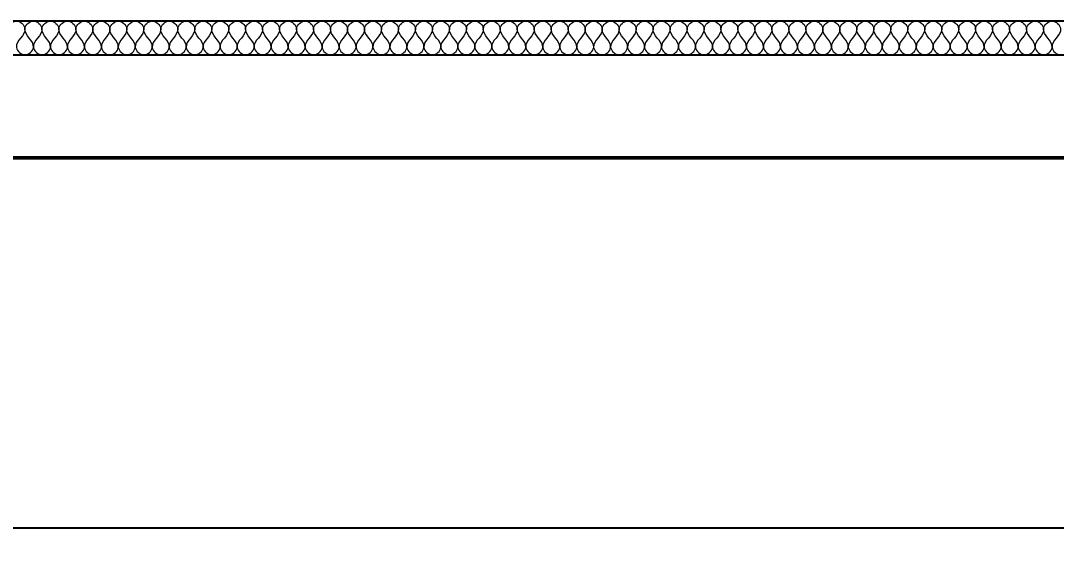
# Model space of a CAD drawing. Header units: metres. Extents: x 125 to 1179, y 511 to 749.
# Drawn here: x 191.77 to 225.71, y 514.44 to 532.32 of the extents above; entities that cross this region are included whole.
import ezdxf

# ---------------------------------------------------------------- set-up
doc = ezdxf.new("R2010")
doc.units = ezdxf.units.M
doc.layers.add('Text18', color=8, linetype='Continuous', lineweight=18)
doc.styles.get("Standard").update_dxf_attribs({"font": 'arial.ttf'})
doc.dimstyles.new('ISO-25', dxfattribs={"dimtxt": 2.5, "dimasz": 2.5, "dimexe": 1.25, "dimexo": 0.625, "dimtad": 1, "dimtxsty": 'Standard', "dimcen": 2.5, "dimadec": 0, "dimazin": 0, "dimtfac": 1, "dimtmove": 0, "dimatfit": 3, "dimfxl": 1, "dimarcsym": 0})

# ---------------------------------------------------------------- blocks, each defined once
blk = doc.blocks.new('*D5')
at = {"color": 0, "lineweight": -2, "transparency": 16777216}
for p, q in [((339.624, 531.699), (339.624, 514.439)), ((139.062, 530.575), (139.062, 514.439)), ((337.124, 515.689), (141.562, 515.689))]:
    blk.add_line(p, q, dxfattribs=at)
at = {"color": 0, "transparency": 16777216}
for points in [[(141.562, 516.105), (141.562, 515.272), (139.062, 515.689)], [(337.124, 516.105), (337.124, 515.272), (339.624, 515.689)]]:
    blk.add_solid(points, dxfattribs=at)
at = {"layer": 'Defpoints', "color": 0, "transparency": 16777216}
for p in [(339.624, 532.324), (139.062, 531.2), (139.062, 515.689)]:
    blk.add_point(p, dxfattribs=at)
at = {"color": 0, "transparency": 16777216, "insert": (239.343, 519.314), "char_height": 2.5, "attachment_point": 5}
blk.add_mtext('{\\fISOCPEUR|b0|i0|c0|p34;\\H2x;20,05m}', dxfattribs=at)

msp = doc.modelspace()

# ---------------------------------------------------------------- linework, layer by layer
for p, q in [((140.186, 532.324), (339.062, 532.324)), ((139.062, 531.2), (360.529, 531.2))]:
    msp.add_line(p, q)
at = {"lineweight": 50}
msp.add_line((361.652, 527.829), (135.692, 527.829), dxfattribs=at)
at = {"layer": 'Text18', "color": 0, "ltscale": 0.5}
for points, knots in [([(191.357, 532.062), (191.373, 532.182), (191.635, 532.443), (192.132, 531.948), (191.411, 531.564), (191.788, 531.201), (191.913, 531.2)], [2.217326, 2.217326, 2.217326, 2.217326, 2.553667, 2.890008, 3.49416, 3.830501, 3.830501, 3.830501, 3.830501]), ([(191.913, 532.062), (191.93, 532.182), (192.191, 532.443), (192.688, 531.948), (191.968, 531.564), (192.345, 531.201), (192.469, 531.2)], [2.217326, 2.217326, 2.217326, 2.217326, 2.553667, 2.890008, 3.49416, 3.830501, 3.830501, 3.830501, 3.830501]), ([(192.469, 532.062), (192.486, 532.182), (192.747, 532.443), (193.245, 531.948), (192.524, 531.564), (192.901, 531.201), (193.026, 531.2)], [2.217326, 2.217326, 2.217326, 2.217326, 2.553667, 2.890008, 3.49416, 3.830501, 3.830501, 3.830501, 3.830501]), ([(193.026, 532.062), (193.042, 532.182), (193.304, 532.443), (193.801, 531.948), (193.08, 531.564), (193.457, 531.201), (193.582, 531.2)], [2.217326, 2.217326, 2.217326, 2.217326, 2.553667, 2.890008, 3.49416, 3.830501, 3.830501, 3.830501, 3.830501]), ([(193.582, 532.062), (193.599, 532.182), (193.86, 532.443), (194.357, 531.948), (193.637, 531.564), (194.014, 531.201), (194.138, 531.2)], [2.217326, 2.217326, 2.217326, 2.217326, 2.553667, 2.890008, 3.49416, 3.830501, 3.830501, 3.830501, 3.830501]), ([(194.138, 532.062), (194.155, 532.182), (194.416, 532.443), (194.914, 531.948), (194.193, 531.564), (194.57, 531.201), (194.695, 531.2)], [2.217326, 2.217326, 2.217326, 2.217326, 2.553667, 2.890008, 3.49416, 3.830501, 3.830501, 3.830501, 3.830501]), ([(194.695, 532.062), (194.711, 532.182), (194.973, 532.443), (195.47, 531.948), (194.749, 531.564), (195.126, 531.201), (195.251, 531.2)], [2.217326, 2.217326, 2.217326, 2.217326, 2.553667, 2.890008, 3.49416, 3.830501, 3.830501, 3.830501, 3.830501]), ([(195.251, 532.062), (195.268, 532.182), (195.529, 532.443), (196.026, 531.948), (195.306, 531.564), (195.683, 531.201), (195.807, 531.2)], [2.217326, 2.217326, 2.217326, 2.217326, 2.553667, 2.890008, 3.49416, 3.830501, 3.830501, 3.830501, 3.830501]), ([(195.807, 532.062), (195.824, 532.182), (196.085, 532.443), (196.583, 531.948), (195.862, 531.564), (196.239, 531.201), (196.364, 531.2)], [2.217326, 2.217326, 2.217326, 2.217326, 2.553667, 2.890008, 3.49416, 3.830501, 3.830501, 3.830501, 3.830501]), ([(196.364, 532.062), (196.38, 532.182), (196.642, 532.443), (197.139, 531.948), (196.418, 531.564), (196.795, 531.201), (196.92, 531.2)], [2.217326, 2.217326, 2.217326, 2.217326, 2.553667, 2.890008, 3.49416, 3.830501, 3.830501, 3.830501, 3.830501]), ([(196.92, 532.062), (196.937, 532.182), (197.198, 532.443), (197.695, 531.948), (196.975, 531.564), (197.352, 531.201), (197.476, 531.2)], [2.217326, 2.217326, 2.217326, 2.217326, 2.553667, 2.890008, 3.49416, 3.830501, 3.830501, 3.830501, 3.830501]), ([(197.476, 532.062), (197.493, 532.182), (197.754, 532.443), (198.252, 531.948), (197.531, 531.564), (197.908, 531.201), (198.033, 531.2)], [2.217326, 2.217326, 2.217326, 2.217326, 2.553667, 2.890008, 3.49416, 3.830501, 3.830501, 3.830501, 3.830501]), ([(198.033, 532.062), (198.049, 532.182), (198.311, 532.443), (198.808, 531.948), (198.087, 531.564), (198.464, 531.201), (198.589, 531.2)], [2.217326, 2.217326, 2.217326, 2.217326, 2.553667, 2.890008, 3.49416, 3.830501, 3.830501, 3.830501, 3.830501]), ([(198.589, 532.062), (198.606, 532.182), (198.867, 532.443), (199.364, 531.948), (198.644, 531.564), (199.021, 531.201), (199.145, 531.2)], [2.217326, 2.217326, 2.217326, 2.217326, 2.553667, 2.890008, 3.49416, 3.830501, 3.830501, 3.830501, 3.830501]), ([(199.145, 532.062), (199.162, 532.182), (199.423, 532.443), (199.921, 531.948), (199.2, 531.564), (199.577, 531.201), (199.702, 531.2)], [2.217326, 2.217326, 2.217326, 2.217326, 2.553667, 2.890008, 3.49416, 3.830501, 3.830501, 3.830501, 3.830501]), ([(199.702, 532.062), (199.718, 532.182), (199.98, 532.443), (200.477, 531.948), (199.756, 531.564), (200.133, 531.201), (200.258, 531.2)], [2.217326, 2.217326, 2.217326, 2.217326, 2.553667, 2.890008, 3.49416, 3.830501, 3.830501, 3.830501, 3.830501]), ([(200.258, 532.062), (200.275, 532.182), (200.536, 532.443), (201.033, 531.948), (200.313, 531.564), (200.69, 531.201), (200.814, 531.2)], [2.217326, 2.217326, 2.217326, 2.217326, 2.553667, 2.890008, 3.49416, 3.830501, 3.830501, 3.830501, 3.830501]), ([(200.814, 532.062), (200.831, 532.182), (201.092, 532.443), (201.59, 531.948), (200.869, 531.564), (201.246, 531.201), (201.371, 531.2)], [2.217326, 2.217326, 2.217326, 2.217326, 2.553667, 2.890008, 3.49416, 3.830501, 3.830501, 3.830501, 3.830501]), ([(201.371, 532.062), (201.387, 532.182), (201.649, 532.443), (202.146, 531.948), (201.425, 531.564), (201.802, 531.201), (201.927, 531.2)], [2.217326, 2.217326, 2.217326, 2.217326, 2.553667, 2.890008, 3.49416, 3.830501, 3.830501, 3.830501, 3.830501]), ([(201.927, 532.062), (201.944, 532.182), (202.205, 532.443), (202.702, 531.948), (201.982, 531.564), (202.359, 531.201), (202.483, 531.2)], [2.217326, 2.217326, 2.217326, 2.217326, 2.553667, 2.890008, 3.49416, 3.830501, 3.830501, 3.830501, 3.830501]), ([(202.483, 532.062), (202.5, 532.182), (202.761, 532.443), (203.259, 531.948), (202.538, 531.564), (202.915, 531.201), (203.04, 531.2)], [2.217326, 2.217326, 2.217326, 2.217326, 2.553667, 2.890008, 3.49416, 3.830501, 3.830501, 3.830501, 3.830501]), ([(203.04, 532.062), (203.056, 532.182), (203.318, 532.443), (203.815, 531.948), (203.094, 531.564), (203.471, 531.201), (203.596, 531.2)], [2.217326, 2.217326, 2.217326, 2.217326, 2.553667, 2.890008, 3.49416, 3.830501, 3.830501, 3.830501, 3.830501]), ([(203.596, 532.062), (203.612, 532.182), (203.874, 532.443), (204.371, 531.948), (203.651, 531.564), (204.028, 531.201), (204.152, 531.2)], [2.217326, 2.217326, 2.217326, 2.217326, 2.553667, 2.890008, 3.49416, 3.830501, 3.830501, 3.830501, 3.830501]), ([(204.152, 532.062), (204.169, 532.182), (204.43, 532.443), (204.928, 531.948), (204.207, 531.564), (204.584, 531.201), (204.708, 531.2)], [2.217326, 2.217326, 2.217326, 2.217326, 2.553667, 2.890008, 3.49416, 3.830501, 3.830501, 3.830501, 3.830501]), ([(204.708, 532.062), (204.725, 532.182), (204.986, 532.443), (205.484, 531.948), (204.763, 531.564), (205.14, 531.201), (205.265, 531.2)], [2.217326, 2.217326, 2.217326, 2.217326, 2.553667, 2.890008, 3.49416, 3.830501, 3.830501, 3.830501, 3.830501]), ([(205.265, 532.062), (205.281, 532.182), (205.543, 532.443), (206.04, 531.948), (205.32, 531.564), (205.696, 531.201), (205.821, 531.2)], [2.217326, 2.217326, 2.217326, 2.217326, 2.553667, 2.890008, 3.49416, 3.830501, 3.830501, 3.830501, 3.830501]), ([(205.821, 532.062), (205.838, 532.182), (206.099, 532.443), (206.597, 531.948), (205.876, 531.564), (206.253, 531.201), (206.377, 531.2)], [2.217326, 2.217326, 2.217326, 2.217326, 2.553667, 2.890008, 3.49416, 3.830501, 3.830501, 3.830501, 3.830501]), ([(206.377, 532.062), (206.394, 532.182), (206.655, 532.443), (207.153, 531.948), (206.432, 531.564), (206.809, 531.201), (206.934, 531.2)], [2.217326, 2.217326, 2.217326, 2.217326, 2.553667, 2.890008, 3.49416, 3.830501, 3.830501, 3.830501, 3.830501]), ([(206.934, 532.062), (206.95, 532.182), (207.212, 532.443), (207.709, 531.948), (206.989, 531.564), (207.365, 531.201), (207.49, 531.2)], [2.217326, 2.217326, 2.217326, 2.217326, 2.553667, 2.890008, 3.49416, 3.830501, 3.830501, 3.830501, 3.830501]), ([(207.49, 532.062), (207.507, 532.182), (207.768, 532.443), (208.266, 531.948), (207.545, 531.564), (207.922, 531.201), (208.046, 531.2)], [2.217326, 2.217326, 2.217326, 2.217326, 2.553667, 2.890008, 3.49416, 3.830501, 3.830501, 3.830501, 3.830501]), ([(208.046, 532.062), (208.063, 532.182), (208.324, 532.443), (208.822, 531.948), (208.101, 531.564), (208.478, 531.201), (208.603, 531.2)], [2.217326, 2.217326, 2.217326, 2.217326, 2.553667, 2.890008, 3.49416, 3.830501, 3.830501, 3.830501, 3.830501]), ([(208.603, 532.062), (208.619, 532.182), (208.881, 532.443), (209.378, 531.948), (208.657, 531.564), (209.034, 531.201), (209.159, 531.2)], [2.217326, 2.217326, 2.217326, 2.217326, 2.553667, 2.890008, 3.49416, 3.830501, 3.830501, 3.830501, 3.830501]), ([(209.159, 532.062), (209.176, 532.182), (209.437, 532.443), (209.934, 531.948), (209.214, 531.564), (209.591, 531.201), (209.715, 531.2)], [2.217326, 2.217326, 2.217326, 2.217326, 2.553667, 2.890008, 3.49416, 3.830501, 3.830501, 3.830501, 3.830501]), ([(209.715, 532.062), (209.732, 532.182), (209.993, 532.443), (210.491, 531.948), (209.77, 531.564), (210.147, 531.201), (210.272, 531.2)], [2.217326, 2.217326, 2.217326, 2.217326, 2.553667, 2.890008, 3.49416, 3.830501, 3.830501, 3.830501, 3.830501]), ([(210.272, 532.062), (210.288, 532.182), (210.55, 532.443), (211.047, 531.948), (210.326, 531.564), (210.703, 531.201), (210.828, 531.2)], [2.217326, 2.217326, 2.217326, 2.217326, 2.553667, 2.890008, 3.49416, 3.830501, 3.830501, 3.830501, 3.830501]), ([(210.828, 532.062), (210.845, 532.182), (211.106, 532.443), (211.603, 531.948), (210.883, 531.564), (211.26, 531.201), (211.384, 531.2)], [2.217326, 2.217326, 2.217326, 2.217326, 2.553667, 2.890008, 3.49416, 3.830501, 3.830501, 3.830501, 3.830501]), ([(211.384, 532.062), (211.401, 532.182), (211.662, 532.443), (212.16, 531.948), (211.439, 531.564), (211.816, 531.201), (211.941, 531.2)], [2.217326, 2.217326, 2.217326, 2.217326, 2.553667, 2.890008, 3.49416, 3.830501, 3.830501, 3.830501, 3.830501]), ([(211.941, 532.062), (211.957, 532.182), (212.219, 532.443), (212.716, 531.948), (211.995, 531.564), (212.372, 531.201), (212.497, 531.2)], [2.217326, 2.217326, 2.217326, 2.217326, 2.553667, 2.890008, 3.49416, 3.830501, 3.830501, 3.830501, 3.830501]), ([(212.497, 532.062), (212.514, 532.182), (212.775, 532.443), (213.272, 531.948), (212.552, 531.564), (212.929, 531.201), (213.053, 531.2)], [2.217326, 2.217326, 2.217326, 2.217326, 2.553667, 2.890008, 3.49416, 3.830501, 3.830501, 3.830501, 3.830501]), ([(213.053, 532.062), (213.07, 532.182), (213.331, 532.443), (213.829, 531.948), (213.108, 531.564), (213.485, 531.201), (213.61, 531.2)], [2.217326, 2.217326, 2.217326, 2.217326, 2.553667, 2.890008, 3.49416, 3.830501, 3.830501, 3.830501, 3.830501]), ([(213.61, 532.062), (213.626, 532.182), (213.888, 532.443), (214.385, 531.948), (213.664, 531.564), (214.041, 531.201), (214.166, 531.2)], [2.217326, 2.217326, 2.217326, 2.217326, 2.553667, 2.890008, 3.49416, 3.830501, 3.830501, 3.830501, 3.830501]), ([(214.166, 532.062), (214.183, 532.182), (214.444, 532.443), (214.941, 531.948), (214.221, 531.564), (214.598, 531.201), (214.722, 531.2)], [2.217326, 2.217326, 2.217326, 2.217326, 2.553667, 2.890008, 3.49416, 3.830501, 3.830501, 3.830501, 3.830501]), ([(214.722, 532.062), (214.739, 532.182), (215, 532.443), (215.498, 531.948), (214.777, 531.564), (215.154, 531.201), (215.279, 531.2)], [2.217326, 2.217326, 2.217326, 2.217326, 2.553667, 2.890008, 3.49416, 3.830501, 3.830501, 3.830501, 3.830501]), ([(215.279, 532.062), (215.295, 532.182), (215.557, 532.443), (216.054, 531.948), (215.333, 531.564), (215.71, 531.201), (215.835, 531.2)], [2.217326, 2.217326, 2.217326, 2.217326, 2.553667, 2.890008, 3.49416, 3.830501, 3.830501, 3.830501, 3.830501]), ([(215.835, 532.062), (215.852, 532.182), (216.113, 532.443), (216.61, 531.948), (215.89, 531.564), (216.267, 531.201), (216.391, 531.2)], [2.217326, 2.217326, 2.217326, 2.217326, 2.553667, 2.890008, 3.49416, 3.830501, 3.830501, 3.830501, 3.830501]), ([(216.391, 532.062), (216.408, 532.182), (216.669, 532.443), (217.167, 531.948), (216.446, 531.564), (216.823, 531.201), (216.948, 531.2)], [2.217326, 2.217326, 2.217326, 2.217326, 2.553667, 2.890008, 3.49416, 3.830501, 3.830501, 3.830501, 3.830501]), ([(216.948, 532.062), (216.964, 532.182), (217.226, 532.443), (217.723, 531.948), (217.002, 531.564), (217.379, 531.201), (217.504, 531.2)], [2.217326, 2.217326, 2.217326, 2.217326, 2.553667, 2.890008, 3.49416, 3.830501, 3.830501, 3.830501, 3.830501]), ([(217.504, 532.062), (217.521, 532.182), (217.782, 532.443), (218.279, 531.948), (217.559, 531.564), (217.936, 531.201), (218.06, 531.2)], [2.217326, 2.217326, 2.217326, 2.217326, 2.553667, 2.890008, 3.49416, 3.830501, 3.830501, 3.830501, 3.830501]), ([(218.06, 532.062), (218.077, 532.182), (218.338, 532.443), (218.836, 531.948), (218.115, 531.564), (218.492, 531.201), (218.617, 531.2)], [2.217326, 2.217326, 2.217326, 2.217326, 2.553667, 2.890008, 3.49416, 3.830501, 3.830501, 3.830501, 3.830501]), ([(218.617, 532.062), (218.633, 532.182), (218.895, 532.443), (219.392, 531.948), (218.671, 531.564), (219.048, 531.201), (219.173, 531.2)], [2.217326, 2.217326, 2.217326, 2.217326, 2.553667, 2.890008, 3.49416, 3.830501, 3.830501, 3.830501, 3.830501]), ([(219.173, 532.062), (219.19, 532.182), (219.451, 532.443), (219.948, 531.948), (219.228, 531.564), (219.605, 531.201), (219.729, 531.2)], [2.217326, 2.217326, 2.217326, 2.217326, 2.553667, 2.890008, 3.49416, 3.830501, 3.830501, 3.830501, 3.830501]), ([(219.729, 532.062), (219.746, 532.182), (220.007, 532.443), (220.505, 531.948), (219.784, 531.564), (220.161, 531.201), (220.286, 531.2)], [2.217326, 2.217326, 2.217326, 2.217326, 2.553667, 2.890008, 3.49416, 3.830501, 3.830501, 3.830501, 3.830501]), ([(220.286, 532.062), (220.302, 532.182), (220.564, 532.443), (221.061, 531.948), (220.34, 531.564), (220.717, 531.201), (220.842, 531.2)], [2.217326, 2.217326, 2.217326, 2.217326, 2.553667, 2.890008, 3.49416, 3.830501, 3.830501, 3.830501, 3.830501]), ([(220.842, 532.062), (220.858, 532.182), (221.12, 532.443), (221.617, 531.948), (220.897, 531.564), (221.274, 531.201), (221.398, 531.2)], [2.217326, 2.217326, 2.217326, 2.217326, 2.553667, 2.890008, 3.49416, 3.830501, 3.830501, 3.830501, 3.830501]), ([(221.398, 532.062), (221.415, 532.182), (221.676, 532.443), (222.174, 531.948), (221.453, 531.564), (221.83, 531.201), (221.955, 531.2)], [2.217326, 2.217326, 2.217326, 2.217326, 2.553667, 2.890008, 3.49416, 3.830501, 3.830501, 3.830501, 3.830501]), ([(221.955, 532.062), (221.971, 532.182), (222.232, 532.443), (222.73, 531.948), (222.009, 531.564), (222.386, 531.201), (222.511, 531.2)], [2.217326, 2.217326, 2.217326, 2.217326, 2.553667, 2.890008, 3.49416, 3.830501, 3.830501, 3.830501, 3.830501]), ([(222.511, 532.062), (222.527, 532.182), (222.789, 532.443), (223.286, 531.948), (222.566, 531.564), (222.942, 531.201), (223.067, 531.2)], [2.217326, 2.217326, 2.217326, 2.217326, 2.553667, 2.890008, 3.49416, 3.830501, 3.830501, 3.830501, 3.830501]), ([(223.067, 532.062), (223.084, 532.182), (223.345, 532.443), (223.843, 531.948), (223.122, 531.564), (223.499, 531.201), (223.623, 531.2)], [2.217326, 2.217326, 2.217326, 2.217326, 2.553667, 2.890008, 3.49416, 3.830501, 3.830501, 3.830501, 3.830501]), ([(223.623, 532.062), (223.64, 532.182), (223.901, 532.443), (224.399, 531.948), (223.678, 531.564), (224.055, 531.201), (224.18, 531.2)], [2.217326, 2.217326, 2.217326, 2.217326, 2.553667, 2.890008, 3.49416, 3.830501, 3.830501, 3.830501, 3.830501]), ([(224.18, 532.062), (224.196, 532.182), (224.458, 532.443), (224.955, 531.948), (224.235, 531.564), (224.611, 531.201), (224.736, 531.2)], [2.217326, 2.217326, 2.217326, 2.217326, 2.553667, 2.890008, 3.49416, 3.830501, 3.830501, 3.830501, 3.830501]), ([(224.736, 532.062), (224.753, 532.182), (225.014, 532.443), (225.512, 531.948), (224.791, 531.564), (225.168, 531.201), (225.292, 531.2)], [2.217326, 2.217326, 2.217326, 2.217326, 2.553667, 2.890008, 3.49416, 3.830501, 3.830501, 3.830501, 3.830501]), ([(225.292, 532.062), (225.309, 532.182), (225.57, 532.443), (226.068, 531.948), (225.347, 531.564), (225.724, 531.201), (225.849, 531.2)], [2.217326, 2.217326, 2.217326, 2.217326, 2.553667, 2.890008, 3.49416, 3.830501, 3.830501, 3.830501, 3.830501]), ([(191.913, 531.2), (192.044, 531.201), (192.409, 531.564), (191.883, 531.847), (191.913, 532.062)], [1.2768335, 1.2768335, 1.2768335, 1.2768335, 1.6131741, 2.2173264, 2.2173264, 2.2173264, 2.2173264]), ([(192.469, 531.2), (192.6, 531.201), (192.966, 531.564), (192.44, 531.847), (192.469, 532.062)], [1.2768335, 1.2768335, 1.2768335, 1.2768335, 1.6131741, 2.2173264, 2.2173264, 2.2173264, 2.2173264]), ([(193.026, 531.2), (193.156, 531.201), (193.522, 531.564), (192.996, 531.847), (193.026, 532.062)], [1.2768335, 1.2768335, 1.2768335, 1.2768335, 1.6131741, 2.2173264, 2.2173264, 2.2173264, 2.2173264]), ([(193.582, 531.2), (193.713, 531.201), (194.078, 531.564), (193.552, 531.847), (193.582, 532.062)], [1.2768335, 1.2768335, 1.2768335, 1.2768335, 1.6131741, 2.2173264, 2.2173264, 2.2173264, 2.2173264]), ([(194.138, 531.2), (194.269, 531.201), (194.635, 531.564), (194.108, 531.847), (194.138, 532.062)], [1.2768335, 1.2768335, 1.2768335, 1.2768335, 1.6131741, 2.2173264, 2.2173264, 2.2173264, 2.2173264]), ([(194.695, 531.2), (194.825, 531.201), (195.191, 531.564), (194.665, 531.847), (194.695, 532.062)], [1.2768335, 1.2768335, 1.2768335, 1.2768335, 1.6131741, 2.2173264, 2.2173264, 2.2173264, 2.2173264]), ([(195.251, 531.2), (195.382, 531.201), (195.747, 531.564), (195.221, 531.847), (195.251, 532.062)], [1.2768335, 1.2768335, 1.2768335, 1.2768335, 1.6131741, 2.2173264, 2.2173264, 2.2173264, 2.2173264]), ([(195.807, 531.2), (195.938, 531.201), (196.304, 531.564), (195.777, 531.847), (195.807, 532.062)], [1.2768335, 1.2768335, 1.2768335, 1.2768335, 1.6131741, 2.2173264, 2.2173264, 2.2173264, 2.2173264]), ([(196.364, 531.2), (196.494, 531.201), (196.86, 531.564), (196.334, 531.847), (196.364, 532.062)], [1.2768335, 1.2768335, 1.2768335, 1.2768335, 1.6131741, 2.2173264, 2.2173264, 2.2173264, 2.2173264]), ([(196.92, 531.2), (197.051, 531.201), (197.416, 531.564), (196.89, 531.847), (196.92, 532.062)], [1.2768335, 1.2768335, 1.2768335, 1.2768335, 1.6131741, 2.2173264, 2.2173264, 2.2173264, 2.2173264]), ([(197.476, 531.2), (197.607, 531.201), (197.973, 531.564), (197.446, 531.847), (197.476, 532.062)], [1.2768335, 1.2768335, 1.2768335, 1.2768335, 1.6131741, 2.2173264, 2.2173264, 2.2173264, 2.2173264]), ([(198.033, 531.2), (198.163, 531.201), (198.529, 531.564), (198.003, 531.847), (198.033, 532.062)], [1.2768335, 1.2768335, 1.2768335, 1.2768335, 1.6131741, 2.2173264, 2.2173264, 2.2173264, 2.2173264]), ([(198.589, 531.2), (198.72, 531.201), (199.085, 531.564), (198.559, 531.847), (198.589, 532.062)], [1.2768335, 1.2768335, 1.2768335, 1.2768335, 1.6131741, 2.2173264, 2.2173264, 2.2173264, 2.2173264]), ([(199.145, 531.2), (199.276, 531.201), (199.642, 531.564), (199.115, 531.847), (199.145, 532.062)], [1.2768335, 1.2768335, 1.2768335, 1.2768335, 1.6131741, 2.2173264, 2.2173264, 2.2173264, 2.2173264]), ([(199.702, 531.2), (199.832, 531.201), (200.198, 531.564), (199.672, 531.847), (199.702, 532.062)], [1.2768335, 1.2768335, 1.2768335, 1.2768335, 1.6131741, 2.2173264, 2.2173264, 2.2173264, 2.2173264]), ([(200.258, 531.2), (200.389, 531.201), (200.754, 531.564), (200.228, 531.847), (200.258, 532.062)], [1.2768335, 1.2768335, 1.2768335, 1.2768335, 1.6131741, 2.2173264, 2.2173264, 2.2173264, 2.2173264]), ([(200.814, 531.2), (200.945, 531.201), (201.311, 531.564), (200.784, 531.847), (200.814, 532.062)], [1.2768335, 1.2768335, 1.2768335, 1.2768335, 1.6131741, 2.2173264, 2.2173264, 2.2173264, 2.2173264]), ([(201.371, 531.2), (201.501, 531.201), (201.867, 531.564), (201.341, 531.847), (201.371, 532.062)], [1.2768335, 1.2768335, 1.2768335, 1.2768335, 1.6131741, 2.2173264, 2.2173264, 2.2173264, 2.2173264]), ([(201.927, 531.2), (202.058, 531.201), (202.423, 531.564), (201.897, 531.847), (201.927, 532.062)], [1.2768335, 1.2768335, 1.2768335, 1.2768335, 1.6131741, 2.2173264, 2.2173264, 2.2173264, 2.2173264]), ([(202.483, 531.2), (202.614, 531.201), (202.98, 531.564), (202.453, 531.847), (202.483, 532.062)], [1.2768335, 1.2768335, 1.2768335, 1.2768335, 1.6131741, 2.2173264, 2.2173264, 2.2173264, 2.2173264]), ([(203.04, 531.2), (203.17, 531.201), (203.536, 531.564), (203.01, 531.847), (203.04, 532.062)], [1.2768335, 1.2768335, 1.2768335, 1.2768335, 1.6131741, 2.2173264, 2.2173264, 2.2173264, 2.2173264]), ([(203.596, 531.2), (203.727, 531.201), (204.092, 531.564), (203.566, 531.847), (203.596, 532.062)], [1.2768335, 1.2768335, 1.2768335, 1.2768335, 1.6131741, 2.2173264, 2.2173264, 2.2173264, 2.2173264]), ([(204.152, 531.2), (204.283, 531.201), (204.648, 531.564), (204.122, 531.847), (204.152, 532.062)], [1.2768335, 1.2768335, 1.2768335, 1.2768335, 1.6131741, 2.2173264, 2.2173264, 2.2173264, 2.2173264]), ([(204.708, 531.2), (204.839, 531.201), (205.205, 531.564), (204.679, 531.847), (204.708, 532.062)], [1.2768335, 1.2768335, 1.2768335, 1.2768335, 1.6131741, 2.2173264, 2.2173264, 2.2173264, 2.2173264]), ([(205.265, 531.2), (205.396, 531.201), (205.761, 531.564), (205.235, 531.847), (205.265, 532.062)], [1.2768335, 1.2768335, 1.2768335, 1.2768335, 1.6131741, 2.2173264, 2.2173264, 2.2173264, 2.2173264]), ([(205.821, 531.2), (205.952, 531.201), (206.317, 531.564), (205.791, 531.847), (205.821, 532.062)], [1.2768335, 1.2768335, 1.2768335, 1.2768335, 1.6131741, 2.2173264, 2.2173264, 2.2173264, 2.2173264]), ([(206.377, 531.2), (206.508, 531.201), (206.874, 531.564), (206.348, 531.847), (206.377, 532.062)], [1.2768335, 1.2768335, 1.2768335, 1.2768335, 1.6131741, 2.2173264, 2.2173264, 2.2173264, 2.2173264]), ([(206.934, 531.2), (207.065, 531.201), (207.43, 531.564), (206.904, 531.847), (206.934, 532.062)], [1.2768335, 1.2768335, 1.2768335, 1.2768335, 1.6131741, 2.2173264, 2.2173264, 2.2173264, 2.2173264]), ([(207.49, 531.2), (207.621, 531.201), (207.986, 531.564), (207.46, 531.847), (207.49, 532.062)], [1.2768335, 1.2768335, 1.2768335, 1.2768335, 1.6131741, 2.2173264, 2.2173264, 2.2173264, 2.2173264]), ([(208.046, 531.2), (208.177, 531.201), (208.543, 531.564), (208.017, 531.847), (208.046, 532.062)], [1.2768335, 1.2768335, 1.2768335, 1.2768335, 1.6131741, 2.2173264, 2.2173264, 2.2173264, 2.2173264]), ([(208.603, 531.2), (208.733, 531.201), (209.099, 531.564), (208.573, 531.847), (208.603, 532.062)], [1.2768335, 1.2768335, 1.2768335, 1.2768335, 1.6131741, 2.2173264, 2.2173264, 2.2173264, 2.2173264]), ([(209.159, 531.2), (209.29, 531.201), (209.655, 531.564), (209.129, 531.847), (209.159, 532.062)], [1.2768335, 1.2768335, 1.2768335, 1.2768335, 1.6131741, 2.2173264, 2.2173264, 2.2173264, 2.2173264]), ([(209.715, 531.2), (209.846, 531.201), (210.212, 531.564), (209.686, 531.847), (209.715, 532.062)], [1.2768335, 1.2768335, 1.2768335, 1.2768335, 1.6131741, 2.2173264, 2.2173264, 2.2173264, 2.2173264]), ([(210.272, 531.2), (210.402, 531.201), (210.768, 531.564), (210.242, 531.847), (210.272, 532.062)], [1.2768335, 1.2768335, 1.2768335, 1.2768335, 1.6131741, 2.2173264, 2.2173264, 2.2173264, 2.2173264]), ([(210.828, 531.2), (210.959, 531.201), (211.324, 531.564), (210.798, 531.847), (210.828, 532.062)], [1.2768335, 1.2768335, 1.2768335, 1.2768335, 1.6131741, 2.2173264, 2.2173264, 2.2173264, 2.2173264]), ([(211.384, 531.2), (211.515, 531.201), (211.881, 531.564), (211.354, 531.847), (211.384, 532.062)], [1.2768335, 1.2768335, 1.2768335, 1.2768335, 1.6131741, 2.2173264, 2.2173264, 2.2173264, 2.2173264]), ([(211.941, 531.2), (212.071, 531.201), (212.437, 531.564), (211.911, 531.847), (211.941, 532.062)], [1.2768335, 1.2768335, 1.2768335, 1.2768335, 1.6131741, 2.2173264, 2.2173264, 2.2173264, 2.2173264]), ([(212.497, 531.2), (212.628, 531.201), (212.993, 531.564), (212.467, 531.847), (212.497, 532.062)], [1.2768335, 1.2768335, 1.2768335, 1.2768335, 1.6131741, 2.2173264, 2.2173264, 2.2173264, 2.2173264]), ([(213.053, 531.2), (213.184, 531.201), (213.55, 531.564), (213.023, 531.847), (213.053, 532.062)], [1.2768335, 1.2768335, 1.2768335, 1.2768335, 1.6131741, 2.2173264, 2.2173264, 2.2173264, 2.2173264]), ([(213.61, 531.2), (213.74, 531.201), (214.106, 531.564), (213.58, 531.847), (213.61, 532.062)], [1.2768335, 1.2768335, 1.2768335, 1.2768335, 1.6131741, 2.2173264, 2.2173264, 2.2173264, 2.2173264]), ([(214.166, 531.2), (214.297, 531.201), (214.662, 531.564), (214.136, 531.847), (214.166, 532.062)], [1.2768335, 1.2768335, 1.2768335, 1.2768335, 1.6131741, 2.2173264, 2.2173264, 2.2173264, 2.2173264]), ([(214.722, 531.2), (214.853, 531.201), (215.219, 531.564), (214.692, 531.847), (214.722, 532.062)], [1.2768335, 1.2768335, 1.2768335, 1.2768335, 1.6131741, 2.2173264, 2.2173264, 2.2173264, 2.2173264]), ([(215.279, 531.2), (215.409, 531.201), (215.775, 531.564), (215.249, 531.847), (215.279, 532.062)], [1.2768335, 1.2768335, 1.2768335, 1.2768335, 1.6131741, 2.2173264, 2.2173264, 2.2173264, 2.2173264]), ([(215.835, 531.2), (215.966, 531.201), (216.331, 531.564), (215.805, 531.847), (215.835, 532.062)], [1.2768335, 1.2768335, 1.2768335, 1.2768335, 1.6131741, 2.2173264, 2.2173264, 2.2173264, 2.2173264]), ([(216.391, 531.2), (216.522, 531.201), (216.888, 531.564), (216.361, 531.847), (216.391, 532.062)], [1.2768335, 1.2768335, 1.2768335, 1.2768335, 1.6131741, 2.2173264, 2.2173264, 2.2173264, 2.2173264]), ([(216.948, 531.2), (217.078, 531.201), (217.444, 531.564), (216.918, 531.847), (216.948, 532.062)], [1.2768335, 1.2768335, 1.2768335, 1.2768335, 1.6131741, 2.2173264, 2.2173264, 2.2173264, 2.2173264]), ([(217.504, 531.2), (217.635, 531.201), (218, 531.564), (217.474, 531.847), (217.504, 532.062)], [1.2768335, 1.2768335, 1.2768335, 1.2768335, 1.6131741, 2.2173264, 2.2173264, 2.2173264, 2.2173264]), ([(218.06, 531.2), (218.191, 531.201), (218.557, 531.564), (218.03, 531.847), (218.06, 532.062)], [1.2768335, 1.2768335, 1.2768335, 1.2768335, 1.6131741, 2.2173264, 2.2173264, 2.2173264, 2.2173264]), ([(218.617, 531.2), (218.747, 531.201), (219.113, 531.564), (218.587, 531.847), (218.617, 532.062)], [1.2768335, 1.2768335, 1.2768335, 1.2768335, 1.6131741, 2.2173264, 2.2173264, 2.2173264, 2.2173264]), ([(219.173, 531.2), (219.304, 531.201), (219.669, 531.564), (219.143, 531.847), (219.173, 532.062)], [1.2768335, 1.2768335, 1.2768335, 1.2768335, 1.6131741, 2.2173264, 2.2173264, 2.2173264, 2.2173264]), ([(219.729, 531.2), (219.86, 531.201), (220.226, 531.564), (219.699, 531.847), (219.729, 532.062)], [1.2768335, 1.2768335, 1.2768335, 1.2768335, 1.6131741, 2.2173264, 2.2173264, 2.2173264, 2.2173264]), ([(220.286, 531.2), (220.416, 531.201), (220.782, 531.564), (220.256, 531.847), (220.286, 532.062)], [1.2768335, 1.2768335, 1.2768335, 1.2768335, 1.6131741, 2.2173264, 2.2173264, 2.2173264, 2.2173264]), ([(220.842, 531.2), (220.973, 531.201), (221.338, 531.564), (220.812, 531.847), (220.842, 532.062)], [1.2768335, 1.2768335, 1.2768335, 1.2768335, 1.6131741, 2.2173264, 2.2173264, 2.2173264, 2.2173264]), ([(221.398, 531.2), (221.529, 531.201), (221.894, 531.564), (221.368, 531.847), (221.398, 532.062)], [1.2768335, 1.2768335, 1.2768335, 1.2768335, 1.6131741, 2.2173264, 2.2173264, 2.2173264, 2.2173264]), ([(221.955, 531.2), (222.085, 531.201), (222.451, 531.564), (221.925, 531.847), (221.955, 532.062)], [1.2768335, 1.2768335, 1.2768335, 1.2768335, 1.6131741, 2.2173264, 2.2173264, 2.2173264, 2.2173264]), ([(222.511, 531.2), (222.642, 531.201), (223.007, 531.564), (222.481, 531.847), (222.511, 532.062)], [1.2768335, 1.2768335, 1.2768335, 1.2768335, 1.6131741, 2.2173264, 2.2173264, 2.2173264, 2.2173264]), ([(223.067, 531.2), (223.198, 531.201), (223.563, 531.564), (223.037, 531.847), (223.067, 532.062)], [1.2768335, 1.2768335, 1.2768335, 1.2768335, 1.6131741, 2.2173264, 2.2173264, 2.2173264, 2.2173264]), ([(223.623, 531.2), (223.754, 531.201), (224.12, 531.564), (223.594, 531.847), (223.623, 532.062)], [1.2768335, 1.2768335, 1.2768335, 1.2768335, 1.6131741, 2.2173264, 2.2173264, 2.2173264, 2.2173264]), ([(224.18, 531.2), (224.311, 531.201), (224.676, 531.564), (224.15, 531.847), (224.18, 532.062)], [1.2768335, 1.2768335, 1.2768335, 1.2768335, 1.6131741, 2.2173264, 2.2173264, 2.2173264, 2.2173264]), ([(224.736, 531.2), (224.867, 531.201), (225.232, 531.564), (224.706, 531.847), (224.736, 532.062)], [1.2768335, 1.2768335, 1.2768335, 1.2768335, 1.6131741, 2.2173264, 2.2173264, 2.2173264, 2.2173264]), ([(225.292, 531.2), (225.423, 531.201), (225.789, 531.564), (225.263, 531.847), (225.292, 532.062)], [1.2768335, 1.2768335, 1.2768335, 1.2768335, 1.6131741, 2.2173264, 2.2173264, 2.2173264, 2.2173264])]:
    msp.add_open_spline(points, degree=3, knots=knots, dxfattribs=at)

# ---------------------------------------------------------------- dimensions: what is measured, and where the dimension line sits
dim = msp.add_linear_dim(base=(139.062, 515.689), p1=(339.624, 532.324), p2=(139.062, 531.2), text='{\\fISOCPEUR|b0|i0|c0|p34;\\H2x;20,05m}', dimstyle='ISO-25')
dim.commit()
dim.dimension.update_dxf_attribs({"geometry": '*D5', "text_midpoint": (239.343, 519.314)})

doc.saveas('drawing.dxf')
